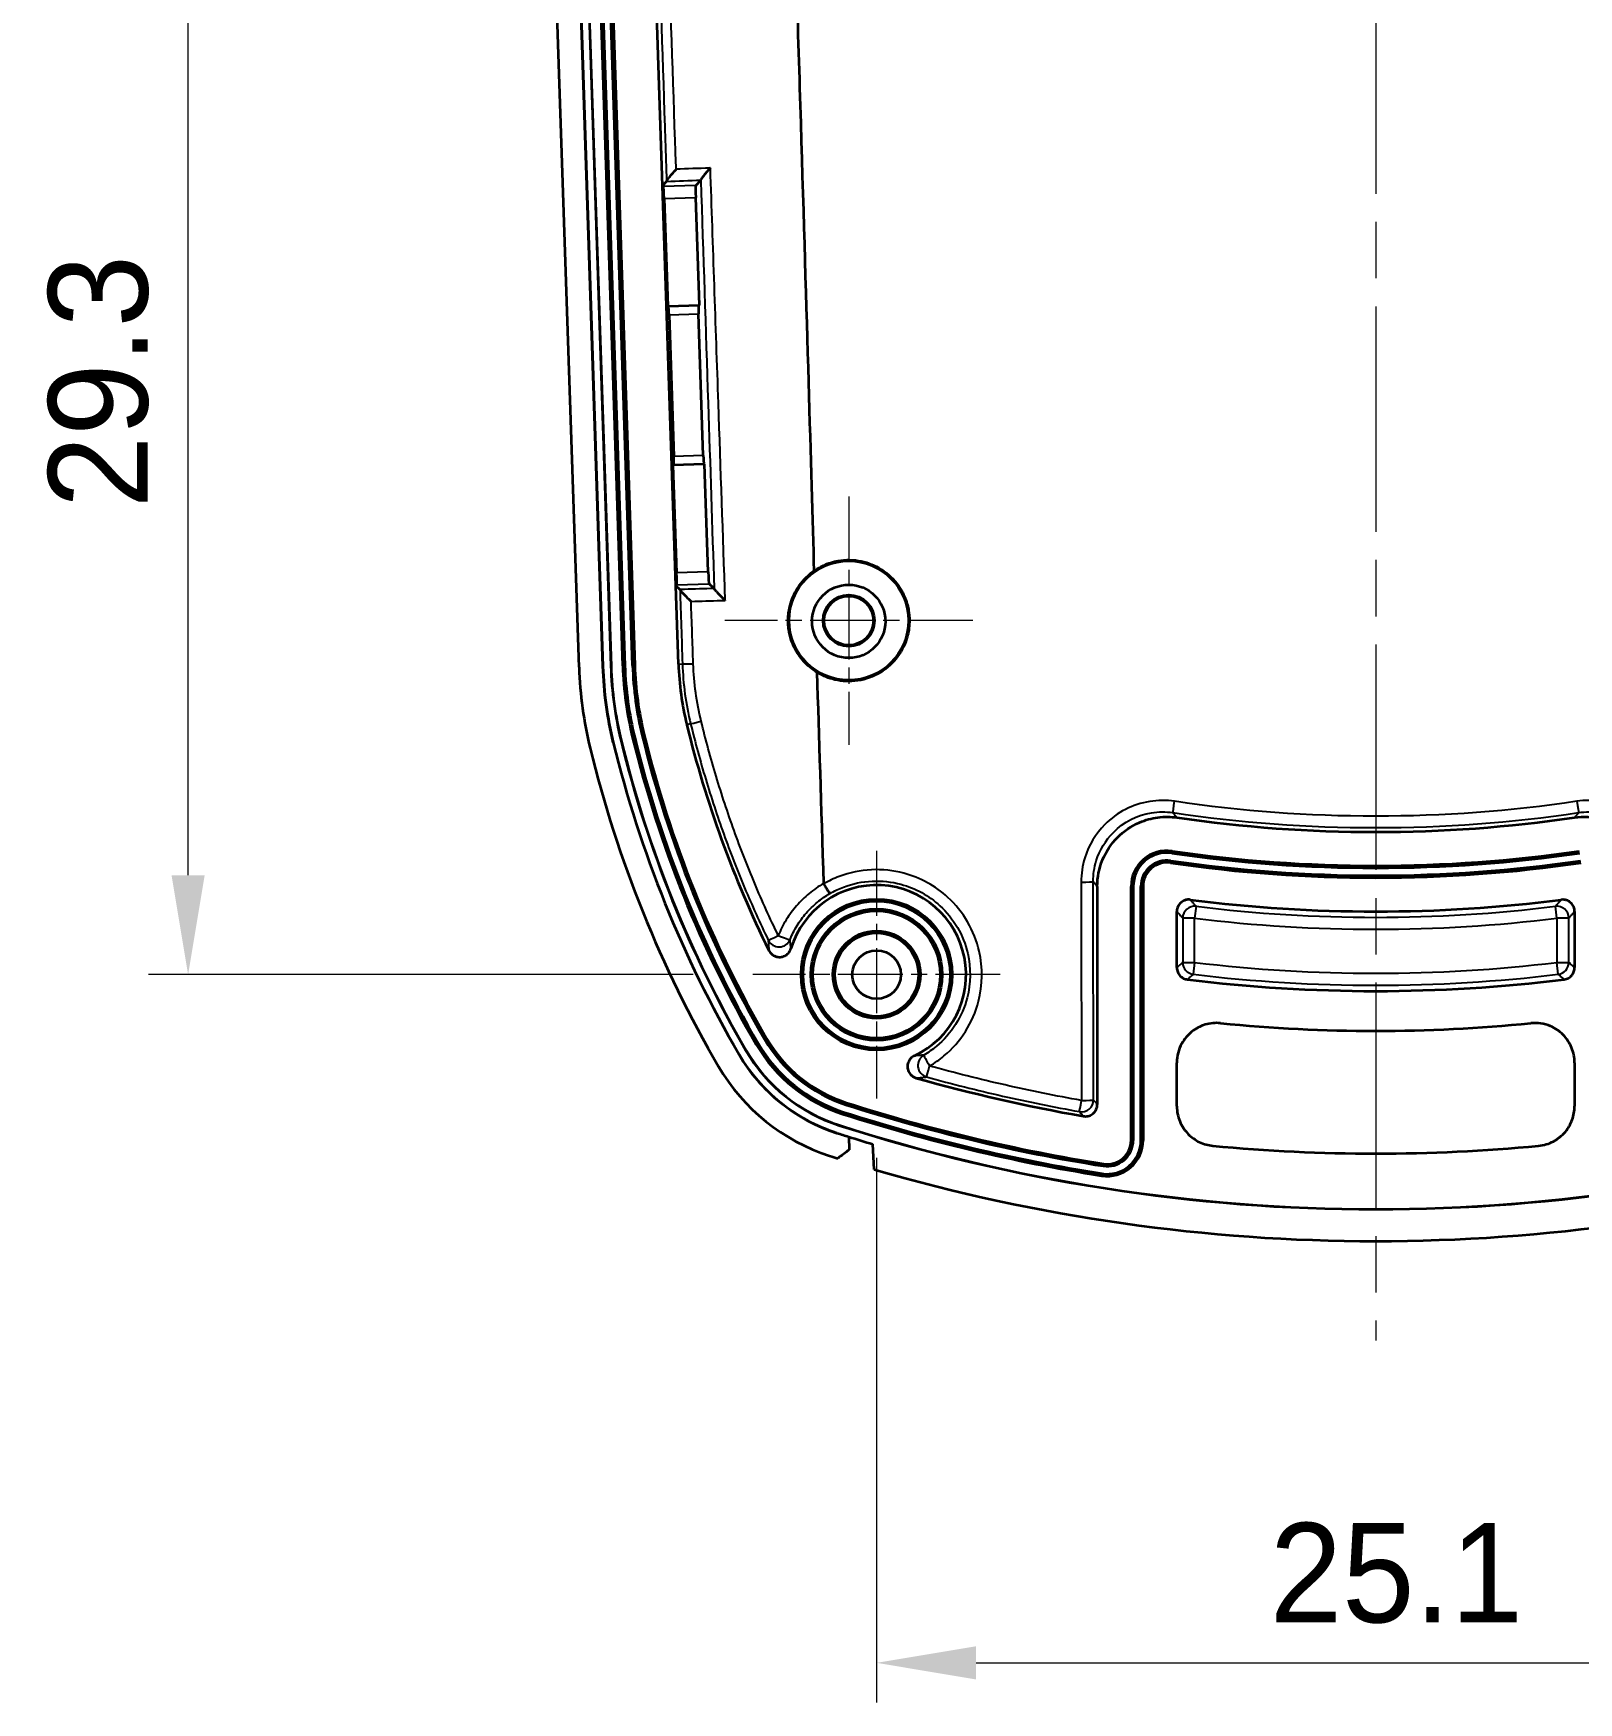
# Model space of a CAD drawing. Header units: millimetres. Extents: x 0 to 1594, y 0 to 281.
# Drawn here: x 1076.89 to 1115.75, y 151.15 to 193.12 of the extents above; entities that cross this region are included whole.
import ezdxf

# ---------------------------------------------------------------- set-up
doc = ezdxf.new("R2010")
doc.units = ezdxf.units.MM
doc.linetypes.add('CHAIN', pattern=[0.3543, 0.2362, -0.0295, 0.0591, -0.0295])
doc.layers.get('Defpoints').update_dxf_attribs({"lineweight": 25})
doc.layers.add('Center Mark (ISO)', color=7, linetype='Continuous', lineweight=18, true_color=0x80ffff)
doc.layers.add('Centerline (ISO)', color=7, linetype='Continuous', lineweight=18, true_color=0x80ffff)
for name, color, linetype, lineweight in [('Dimension (ISO)', 7, 'Continuous', 18), ('Visible (ISO)', 7, 'Continuous', 35), ('Visible Narrow (ISO)', 7, 'Continuous', 25)]:
    doc.layers.add(name, color=color, linetype=linetype, lineweight=lineweight)
doc.styles.add('Note Text (TK)', font='')
doc.styles.get('Note Text (TK)').set_extended_font_data('MS PGothic')
doc.dimstyles.new('Default - Method 1b (TK)', dxfattribs={"dimtxt": 2.5, "dimasz": 2.5, "dimexe": 1, "dimexo": 1.5, "dimgap": 1, "dimtad": 1, "dimtoh": 1, "dimrnd": 1e-08, "dimdsep": 46, "dimtxsty": 'Note Text (TK)', "dimcen": 0.09, "dimdle": 5, "dimclrd": 100, "dimclre": 100, "dimclrt": 7, "dimadec": 1, "dimazin": 1, "dimtfac": 1, "dimtmove": 0, "dimatfit": 3, "dimfxl": 0, "dimtolj": 1, "dimlwd": -1, "dimlwe": -1, "dimarcsym": 0})

# ---------------------------------------------------------------- blocks, each defined once
blk = doc.blocks.new('*D102')
at = {"layer": 'Defpoints', "color": 0, "transparency": 16777216}
for p in [(1098.094, 166.348), (1123.194, 166.348), (1123.194, 152.155)]:
    blk.add_point(p, dxfattribs=at)
at = {"layer": 'Dimension (ISO)', "color": 100, "transparency": 16777216}
for p, q in [((1098.094, 164.848), (1098.094, 151.155)), ((1123.194, 164.848), (1123.194, 151.155)), ((1100.594, 152.155), (1120.694, 152.155))]:
    blk.add_line(p, q, dxfattribs=at)
for points in [[(1100.594, 152.572), (1100.594, 151.738), (1098.094, 152.155)], [(1120.694, 152.572), (1120.694, 151.738), (1123.194, 152.155)]]:
    blk.add_solid(points, dxfattribs=at)
at = {"layer": 'Dimension (ISO)', "color": 7, "transparency": 16777216, "insert": (1107.981, 154.405), "char_height": 2.5, "attachment_point": 4, "style": 'Note Text (TK)'}
blk.add_mtext('\\A1;25.1', dxfattribs=at)
blk = doc.blocks.new('_DotSmall')
at = {"color": 0, "linetype": 'ByBlock', "const_width": 0.5}
blk.add_lwpolyline([(-0.0625, 0, 1), (0.0625, 0, 1)], format="xyb", close=True, dxfattribs=at)
blk = doc.blocks.new('*D107')
at = {"layer": 'Defpoints', "color": 0, "transparency": 16777216}
for p in [(1080.784, 198.758), (1090.334, 198.758), (1094.984, 169.458)]:
    blk.add_point(p, dxfattribs=at)
at = {"layer": 'Dimension (ISO)', "color": 100, "transparency": 16777216}
for p, q in [((1088.834, 198.758), (1079.784, 198.758)), ((1080.784, 171.958), (1080.784, 198.758)), ((1093.484, 169.458), (1079.784, 169.458))]:
    blk.add_line(p, q, dxfattribs=at)
blk.add_solid([(1080.367, 171.958), (1081.201, 171.958), (1080.784, 169.458)], dxfattribs=at)
at = {"layer": 'Dimension (ISO)', "color": 100, "transparency": 16777216, "xscale": 2.5, "yscale": 2.5, "zscale": 2.5, "rotation": 90}
blk.add_blockref('_DotSmall', (1080.784, 198.758), dxfattribs=at)
at = {"layer": 'Dimension (ISO)', "color": 7, "transparency": 16777216, "insert": (1078.534, 181.186), "char_height": 2.5, "attachment_point": 4, "rotation": 90, "style": 'Note Text (TK)'}
blk.add_mtext('\\A1;29.3', dxfattribs=at)

msp = doc.modelspace()

# ---------------------------------------------------------------- linework, layer by layer
at = {"layer": 'Center Mark (ISO)', "linetype": 'CHAIN', "ltscale": 6.930784}
for p, q in [((1097.3945, 181.477), (1097.3945, 175.2397)), ((1100.5131, 178.3584), (1094.2758, 178.3584))]:
    msp.add_line(p, q, dxfattribs=at)
at = {"layer": 'Center Mark (ISO)', "linetype": 'CHAIN', "ltscale": 6.912721}
for p, q in [((1098.0945, 172.5689), (1098.0945, 166.3479)), ((1101.205, 169.4584), (1094.984, 169.4584))]:
    msp.add_line(p, q, dxfattribs=at)
at = {"layer": 'Centerline (ISO)', "linetype": 'CHAIN', "ltscale": 23.990969}
msp.add_line((1110.6445, 237.2584), (1110.6445, 160.2584), dxfattribs=at)
at = {"layer": 'Visible (ISO)'}
for p, q in [((1090.6136, 177.1847), (1089.172, 220.4334)), ((1089.7716, 220.4534), (1091.2133, 177.2046)), ((1091.2133, 177.2046), (1089.7716, 220.4534)), ((1089.9715, 220.46), (1091.4131, 177.2113)), ((1089.9759, 220.4602), (1091.4175, 177.2115)), ((1091.713, 177.2213), (1090.2714, 220.47)), ((1090.3242, 220.4718), (1091.7659, 177.2231)), ((1091.9599, 177.2295), (1090.5183, 220.4783)), ((1090.5712, 220.48), (1092.0128, 177.2313)), ((1092.7114, 189.291), (1092.4782, 196.2872)), ((1092.7114, 189.291), (1092.8132, 189.3997)), ((1093.0466, 179.2372), (1092.7114, 189.291)), ((1092.7114, 189.291), (1092.7317, 189.272)), ((1093.6736, 189.4336), (1093.5479, 189.2993)), ((1092.7517, 188.9727), (1092.842, 186.2639)), ((1093.6381, 186.2905), (1093.5478, 188.9993)), ((1092.842, 186.2639), (1093.6381, 186.2905)), ((1092.842, 186.2639), (1092.8621, 186.2451)), ((1092.8755, 186.0456), (1092.9942, 182.4862)), ((1093.7379, 182.511), (1093.6192, 186.0704)), ((1093.6381, 186.2905), (1093.6193, 186.2704)), ((1093.7714, 182.2927), (1092.9753, 182.2662)), ((1092.9753, 182.2662), (1092.9941, 182.2862)), ((1092.9753, 182.2662), (1093.0656, 179.5574)), ((1093.7714, 182.2927), (1093.7513, 182.3115)), ((1093.8617, 179.5839), (1093.7714, 182.2927)), ((1093.0466, 179.2372), (1093.0655, 179.2574)), ((1093.1505, 179.14), (1093.0466, 179.2372)), ((1093.1122, 177.2679), (1093.0466, 179.2372)), ((1094.0092, 179.1654), (1093.8817, 179.2846)), ((1103.6445, 171.6764), (1103.6445, 166.1943)), ((1104.4945, 165.2915), (1104.4945, 171.6752)), ((1104.5474, 171.6752), (1104.5474, 165.2915)), ((1104.7416, 165.2915), (1104.7416, 171.6752)), ((1104.7945, 171.6752), (1104.7945, 165.2915)), ((1105.6445, 169.6337), (1105.6445, 171.0451)), ((1115.6445, 171.0451), (1115.6445, 169.6337)), ((1105.6445, 166.1496), (1105.6445, 167.2429)), ((1115.6445, 167.2429), (1115.6445, 166.1496)), ((1097.396, 165.381), (1097.4018, 165.0503)), ((1098.0356, 164.5609), (1098.0032, 165.1959))]:
    msp.add_line(p, q, dxfattribs=at)
for centre, radius in [((1097.3945, 178.3586), 1.5003), ((1097.3945, 178.3584), 0.6474), ((1097.3945, 178.3584), 0.6186), ((1098.0945, 169.4584), 1.9), ((1098.0945, 169.4584), 1.8471), ((1098.0945, 169.4584), 1.6529), ((1098.0945, 169.4584), 1.6), ((1098.0945, 169.4584), 1.1), ((1098.0945, 169.4584), 1.0768), ((1098.0945, 169.4584), 1.05), ((1098.0945, 169.4584), 0.6105)]:
    msp.add_circle(centre, radius, dxfattribs=at)
for centre, radius, start, end in [((1100.608, 177.5178), 10, 181.90915, 193.69299), ((1100.608, 177.5178), 9.4, 181.90915, 193.69299), ((1100.608, 177.5178), 9.2, 181.90915, 193.69299), ((1100.608, 177.5178), 9.1956, 181.90915, 193.69299), ((1100.608, 177.5178), 8.9, 181.90915, 193.69299), ((1100.608, 177.5178), 8.8471, 181.90915, 193.69299), ((1100.608, 177.5178), 8.6529, 181.90915, 193.69299), ((1100.608, 177.5178), 8.6, 181.90915, 193.69299), ((1100.608, 177.5178), 7.5, 181.90915, 193.69299), ((1120.0396, 182.2522), 28.6529, 193.69299, 210.22828), ((1120.0396, 182.2522), 28.6, 193.69299, 210.22828), ((1120.0396, 182.2522), 27.5, 193.69299, 206.30018), ((1120.0396, 182.2522), 30, 193.69299, 210.22828), ((1120.0396, 182.2522), 29.4, 193.69297, 210.22866), ((1120.0396, 182.2522), 29.4, 193.69299, 210.22828), ((1120.0396, 182.2522), 29.2, 193.69299, 210.22828), ((1120.0396, 182.2522), 29.1956, 193.69299, 210.22828), ((1120.0396, 182.2522), 28.9, 193.69299, 210.22828), ((1120.0396, 182.2522), 28.8471, 193.69299, 210.22828), ((1110.6445, 207.7584), 34.7131, 261.71978, 278.28022), ((1105.3945, 171.6752), 0.9, 81.72172, 180), ((1105.3945, 171.6752), 0.8471, 81.72172, 180), ((1110.6445, 207.7584), 35.616, 261.72172, 278.27828), ((1110.6445, 207.7584), 35.5631, 261.72172, 278.27828), ((1105.3945, 171.6752), 0.6529, 81.72172, 180), ((1105.3945, 171.6752), 0.6, 81.72172, 180), ((1110.6445, 207.7584), 35.8631, 261.72172, 278.27828), ((1110.6445, 207.7584), 35.8102, 261.72172, 278.27828), ((1098.0945, 169.4584), 2.25, 295.00298, 163.07866), ((1110.6445, 207.7584), 36.7131, 262.70445, 277.29555), ((1110.6445, 207.7584), 38.7131, 262.97178, 277.02822), ((1110.6445, 207.7584), 39.7131, 264.36074, 275.63926), ((1098.4389, 169.666), 4.2, 210.22828, 252.23352), ((1098.4389, 169.666), 4.1956, 210.22828, 252.23352), ((1098.4389, 169.666), 3.9, 210.22828, 252.23352), ((1098.4389, 169.666), 3.8471, 210.22828, 252.23352), ((1098.4389, 169.666), 3.6529, 210.22828, 252.23352), ((1098.4389, 169.666), 3.6, 210.22828, 252.23352), ((1098.4389, 169.666), 5, 210.22828, 252.23352), ((1098.4389, 169.666), 4.4, 210.22828, 252.23352), ((1110.6445, 207.7584), 42.5, 254.22539, 260.03883), ((1110.6445, 207.7584), 43.6, 252.23352, 260.96854), ((1110.6445, 207.7584), 43.9, 252.23352, 260.96854), ((1110.6445, 207.7584), 43.8471, 252.23352, 260.96854), ((1110.6445, 207.7584), 43.6529, 252.23352, 260.96854), ((1110.6445, 207.7584), 44.4, 252.23329, 252.63909), ((1110.6445, 207.7584), 44.4, 252.23352, 252.63909), ((1110.6445, 207.7584), 44.2, 252.23352, 287.76648), ((1110.6445, 207.7584), 44.1956, 252.23352, 287.76648), ((1103.8945, 165.2915), 0.9, 260.96854, 0), ((1103.8945, 165.2915), 0.8471, 260.96854, 0), ((1103.8945, 165.2915), 0.6529, 260.96854, 0), ((1103.8945, 165.2915), 0.6, 260.96854, 0), ((1110.6445, 207.7584), 42.8, 264.50799, 275.49201), ((1110.6445, 207.7584), 45, 252.23352, 252.51061), ((1110.6445, 207.7584), 45, 253.72803, 286.27197)]:
    msp.add_arc(centre, radius, start, end, dxfattribs=at)
for centre, major_axis, start_param, end_param in [((1093.5583, 188.9996), (-0.01, 0.2998), 0.0349066, 1.5707963), ((1092.7413, 188.9724), (0.01, -0.2998), 1.5707963, 3.1066861), ((1092.8685, 186.0454), (0.0067, -0.1999), 1.5707963, 3.1066861), ((1093.6262, 186.0706), (-0.0067, 0.1999), 0.0349066, 1.5707963), ((1092.9872, 182.486), (0.0067, -0.1999), 0.0349066, 1.5707963), ((1093.7449, 182.5113), (-0.0067, 0.1999), 1.5707963, 3.1066861), ((1093.0551, 179.557), (0.01, -0.2998), 0.0349066, 1.5707963), ((1093.8721, 179.5843), (-0.01, 0.2998), 1.5707963, 3.1066861)]:
    msp.add_ellipse(centre, major_axis=major_axis, ratio=0.0349208, start_param=start_param, end_param=end_param, dxfattribs=at)
msp.add_ellipse((1097.3945, 178.3405), major_axis=(0, 0.9213), ratio=0.9998124, dxfattribs=at)
for points, knots in [([(1095.9646, 197.9522), (1096.0401, 195.5901), (1096.114, 193.2283), (1096.3343, 186.0256), (1096.4468, 182.1205), (1096.5181, 179.6072)], [2.9594697, 2.9594697, 2.9594697, 2.9594697, 3.8086122, 3.8086122, 5.5495084, 5.5495084, 5.5495084, 5.5495084]), ([(1092.8147, 189.4052), (1092.8156, 189.411), (1092.8206, 189.421), (1092.8395, 189.4508), (1092.8553, 189.4724), (1092.8966, 189.5254), (1092.9239, 189.5583), (1092.984, 189.6283), (1093.0178, 189.6663), (1093.053, 189.7047), (1093.0536, 189.7054), (1093.0542, 189.706)], [-0.051170695, -0.051170695, -0.051170695, -0.051170695, -0.041971856, -0.041971856, -0.030062001, -0.030062001, -0.015509092, -0.015509092, 0, 0, 0.000269804, 0.000269804, 0.000269804, 0.000269804]), ([(1093.9149, 189.7385), (1093.9143, 189.7379), (1093.9137, 189.7372), (1093.8784, 189.6987), (1093.8445, 189.6607), (1093.7842, 189.5907), (1093.757, 189.5579), (1093.7156, 189.5051), (1093.6998, 189.4837), (1093.681, 189.4542), (1093.6759, 189.4443), (1093.675, 189.4387)], [-0.000270089, -0.000270089, -0.000270089, -0.000270089, 0, 0, 0.01554214, 0.01554214, 0.03012233, 0.03012233, 0.04202102, 0.04202102, 0.051212412, 0.051212412, 0.051212412, 0.051212412]), ([(1096.5181, 179.6072), (1096.593, 179.6598), (1096.6725, 179.7056), (1096.875, 179.799), (1097.001, 179.8384), (1097.3202, 179.8945), (1097.5147, 179.8916), (1097.8833, 179.8154), (1098.0549, 179.7461), (1098.3812, 179.5397), (1098.529, 179.3984), (1098.7247, 179.1184), (1098.7883, 178.994), (1098.8684, 178.7652), (1098.8926, 178.6644), (1098.9196, 178.4635), (1098.9231, 178.3641), (1098.9094, 178.1419), (1098.8869, 178.0201), (1098.7925, 177.719), (1098.7009, 177.5482), (1098.4538, 177.2431), (1098.2982, 177.1138), (1097.9436, 176.9214), (1097.7476, 176.8612), (1097.3553, 176.8221), (1097.163, 176.8392), (1096.8426, 176.9299), (1096.7125, 176.9873), (1096.5924, 177.0616)], [-0.67080481, -0.67080481, -0.67080481, -0.67080481, -0.64329402, -0.64329402, -0.60386894, -0.60386894, -0.54603427, -0.54603427, -0.49096107, -0.49096107, -0.43019686, -0.43019686, -0.38845577, -0.38845577, -0.35742302, -0.35742302, -0.32761952, -0.32761952, -0.29058307, -0.29058307, -0.23289141, -0.23289141, -0.17274014, -0.17274014, -0.11182435, -0.11182435, -0.0544326, -0.0544326, -0.01192427, -0.01192427, -0.01192427, -0.01192427]), ([(1096.5924, 177.0616), (1096.5306, 177.0998), (1096.4716, 177.1425), (1096.3092, 177.2785), (1096.2152, 177.382), (1096.0574, 177.6125), (1095.9946, 177.7384), (1095.9208, 177.9571), (1095.8996, 178.0454), (1095.8808, 178.1719), (1095.8767, 178.209), (1095.8722, 178.2695), (1095.871, 178.2929), (1095.8698, 178.3377), (1095.8696, 178.3591), (1095.8703, 178.4074), (1095.8714, 178.4342), (1095.8769, 178.5161), (1095.8836, 178.5708), (1095.9208, 178.781), (1095.9725, 178.9314), (1096.1292, 179.2283), (1096.2388, 179.3695), (1096.417, 179.5313), (1096.4664, 179.5709), (1096.5181, 179.6072)], [-0.31616136, -0.31616136, -0.31616136, -0.31616136, -0.29431049, -0.29431049, -0.2525487, -0.2525487, -0.21049832, -0.21049832, -0.18330418, -0.18330418, -0.17211016, -0.17211016, -0.16509055, -0.16509055, -0.15865883, -0.15865883, -0.15059071, -0.15059071, -0.13402943, -0.13402943, -0.08647512, -0.08647512, -0.03300396, -0.03300396, -0.01390605, -0.01390605, -0.01390605, -0.01390605]), ([(1093.1519, 179.1364), (1093.153, 179.1319), (1093.1585, 179.1235), (1093.1783, 179.098), (1093.1943, 179.0797), (1093.2393, 179.0307), (1093.2713, 178.9978), (1093.3435, 178.9256), (1093.3851, 178.8852), (1093.428, 178.8446), (1093.4288, 178.8439), (1093.4295, 178.8432)], [-0.052970137, -0.052970137, -0.052970137, -0.052970137, -0.044069405, -0.044069405, -0.032947232, -0.032947232, -0.017437839, -0.017437839, 0, 0, 0.000305259, 0.000305259, 0.000305259, 0.000305259]), ([(1094.2889, 178.867), (1094.2882, 178.8677), (1094.2874, 178.8684), (1094.2442, 178.9092), (1094.2022, 178.95), (1094.1298, 179.0226), (1094.0979, 179.0555), (1094.053, 179.1046), (1094.037, 179.1229), (1094.0172, 179.1485), (1094.0118, 179.157), (1094.0106, 179.1617)], [-0.000306261, -0.000306261, -0.000306261, -0.000306261, 0, 0, 0.017573523, 0.017573523, 0.033034784, 0.033034784, 0.044131532, 0.044131532, 0.053025349, 0.053025349, 0.053025349, 0.053025349]), ([(1091.4752, 175.2927), (1091.3989, 175.6058), (1091.3388, 175.9226), (1091.2513, 176.5612), (1091.224, 176.8825), (1091.2133, 177.2046)], [0, 0, 0, 0, 0.09668392, 0.09668392, 0.19336782, 0.19336782, 0.19336782, 0.19336782]), ([(1103.6445, 171.6764), (1103.6445, 171.9045), (1103.689, 172.1303), (1103.8621, 172.552), (1103.9889, 172.7437), (1104.3089, 173.0676), (1104.4989, 173.1967), (1104.8552, 173.3483), (1105.01, 173.3904), (1105.3268, 173.4314), (1105.4872, 173.4301), (1105.6453, 173.4071)], [0, 0, 0, 0, 0.06841782, 0.06841782, 0.13673578, 0.13673578, 0.20500813, 0.20500813, 0.25291145, 0.25291145, 0.30082785, 0.30082785, 0.30082785, 0.30082785]), ([(1115.6437, 173.4071), (1115.8693, 173.44), (1116.0993, 173.4284), (1116.5414, 173.3178), (1116.7494, 173.2199), (1117.1161, 172.95), (1117.2712, 172.7805), (1117.4725, 172.4497), (1117.5364, 172.3026), (1117.6226, 171.9951), (1117.6445, 171.8361), (1117.6445, 171.6764)], [0, 0, 0, 0, 0.06841888, 0.06841888, 0.13673814, 0.13673814, 0.20501186, 0.20501186, 0.25291277, 0.25291277, 0.30082787, 0.30082787, 0.30082787, 0.30082787]), ([(1096.7613, 171.7479), (1096.7614, 171.746), (1096.7618, 171.744), (1096.7628, 171.7418), (1096.763, 171.7414), (1096.7632, 171.7411)], [0, 0, 0, 0, 0.00059046133, 0.00059046133, 0.00072449363, 0.00072449363, 0.00072449363, 0.00072449363]), ([(1096.7632, 171.7411), (1096.7828, 171.7073), (1096.8024, 171.6743), (1096.8396, 171.6134), (1096.8567, 171.5862), (1096.8852, 171.5429), (1096.8966, 171.5266), (1096.9138, 171.5041), (1096.9195, 171.4981), (1096.922, 171.4978), (1096.922, 171.4978), (1096.9221, 171.4978)], [0, 0, 0, 0, 0.011716872, 0.011716872, 0.023435377, 0.023435377, 0.03423094, 0.03423094, 0.045028438, 0.045028438, 0.045241081, 0.045241081, 0.045241081, 0.045241081]), ([(1105.9824, 171.3425), (1105.9436, 171.3474), (1105.9042, 171.3448), (1105.8288, 171.3245), (1105.7934, 171.3071), (1105.7313, 171.2598), (1105.7053, 171.2303), (1105.6722, 171.1737), (1105.6619, 171.1492), (1105.648, 171.098), (1105.6445, 171.0716), (1105.6445, 171.0451)], [0, 0, 0, 0, 0.011727868, 0.011727868, 0.023439255, 0.023439255, 0.035143528, 0.035143528, 0.043096786, 0.043096786, 0.051052537, 0.051052537, 0.051052537, 0.051052537]), ([(1115.6445, 171.0451), (1115.6445, 171.0842), (1115.6368, 171.1229), (1115.6072, 171.1952), (1115.5854, 171.228), (1115.5306, 171.2836), (1115.498, 171.3057), (1115.4377, 171.3313), (1115.412, 171.3384), (1115.3595, 171.3457), (1115.3329, 171.3458), (1115.3066, 171.3425)], [0, 0, 0, 0, 0.011727839, 0.011727839, 0.023439189, 0.023439189, 0.035143424, 0.035143424, 0.043096748, 0.043096748, 0.051052537, 0.051052537, 0.051052537, 0.051052537]), ([(1095.3863, 170.0677), (1095.4037, 170.0324), (1095.4278, 170.0009), (1095.4867, 169.9491), (1095.5209, 169.9292), (1095.5947, 169.9038), (1095.6336, 169.8984), (1095.7114, 169.9029), (1095.7494, 169.9127), (1095.8196, 169.9464), (1095.8511, 169.97), (1095.892, 170.0153), (1095.905, 170.0333), (1095.9267, 170.0717), (1095.9355, 170.0921), (1095.9419, 170.1132)], [0, 0, 0, 0, 0.011796194, 0.011796194, 0.023537209, 0.023537209, 0.035226446, 0.035226446, 0.046896749, 0.046896749, 0.058591299, 0.058591299, 0.065216734, 0.065216734, 0.071846224, 0.071846224, 0.071846224, 0.071846224]), ([(1105.6445, 169.6337), (1105.6445, 169.5946), (1105.6521, 169.5559), (1105.6818, 169.4837), (1105.7035, 169.4508), (1105.7545, 169.3992), (1105.7818, 169.3795), (1105.842, 169.3499), (1105.8743, 169.3402), (1105.9076, 169.3361)], [0, 0, 0, 0, 0.011721346, 0.011721346, 0.023431565, 0.023431565, 0.033484829, 0.033484829, 0.04354044, 0.04354044, 0.04354044, 0.04354044]), ([(1115.3813, 169.3361), (1115.4201, 169.3409), (1115.4576, 169.3532), (1115.5257, 169.3915), (1115.5556, 169.4171), (1115.6006, 169.474), (1115.6169, 169.5036), (1115.6389, 169.5669), (1115.6445, 169.6002), (1115.6445, 169.6337)], [0, 0, 0, 0, 0.011721324, 0.011721324, 0.023431518, 0.023431518, 0.033484823, 0.033484823, 0.04354044, 0.04354044, 0.04354044, 0.04354044]), ([(1106.7421, 168.2374), (1106.6124, 168.2502), (1106.4815, 168.2376), (1106.232, 168.1628), (1106.1159, 168.1015), (1105.9137, 167.9378), (1105.8296, 167.837), (1105.7271, 167.6496), (1105.6963, 167.5716), (1105.6549, 167.4097), (1105.6445, 167.3264), (1105.6445, 167.2429)], [0, 0, 0, 0, 0.03909035, 0.03909035, 0.07812795, 0.07812795, 0.11714382, 0.11714382, 0.14220454, 0.14220454, 0.16727226, 0.16727226, 0.16727226, 0.16727226]), ([(1115.6445, 167.2429), (1115.6445, 167.3732), (1115.619, 167.5022), (1115.5201, 167.7431), (1115.4476, 167.8527), (1115.2648, 168.0378), (1115.1563, 168.1116), (1114.9597, 168.1952), (1114.8791, 168.2181), (1114.7139, 168.2434), (1114.63, 168.2457), (1114.5469, 168.2374)], [0, 0, 0, 0, 0.03909006, 0.03909006, 0.0781273, 0.0781273, 0.1171428, 0.1171428, 0.14220416, 0.14220416, 0.16727226, 0.16727226, 0.16727226, 0.16727226]), ([(1097.0962, 165.4759), (1096.5828, 165.6404), (1096.104, 165.8979), (1095.2634, 166.573), (1094.9087, 166.9849), (1094.6373, 167.4507)], [0, 0, 0, 0, 0.16172049, 0.16172049, 0.32344114, 0.32344114, 0.32344114, 0.32344114]), ([(1099.0455, 167.4192), (1099.0098, 167.4026), (1098.9777, 167.3791), (1098.9245, 167.3214), (1098.9039, 167.2877), (1098.8768, 167.2144), (1098.8705, 167.1756), (1098.8733, 167.0978), (1098.8823, 167.0596), (1098.9144, 166.9886), (1098.9373, 166.9566), (1098.9832, 166.9133), (1099.0028, 166.8988), (1099.0449, 166.8749), (1099.0674, 166.8656), (1099.0907, 166.859)], [0, 0, 0, 0, 0.011809431, 0.011809431, 0.023558754, 0.023558754, 0.035249444, 0.035249444, 0.046916585, 0.046916585, 0.058608142, 0.058608142, 0.065873083, 0.065873083, 0.073144486, 0.073144486, 0.073144486, 0.073144486]), ([(1103.2928, 165.899), (1103.3313, 165.8923), (1103.3708, 165.8931), (1103.4471, 165.9098), (1103.4832, 165.9255), (1103.5474, 165.97), (1103.5748, 165.9982), (1103.6118, 166.0551), (1103.6239, 166.0814), (1103.6403, 166.1368), (1103.6445, 166.1655), (1103.6445, 166.1943)], [0, 0, 0, 0, 0.011729407, 0.011729407, 0.02344114, 0.02344114, 0.035144612, 0.035144612, 0.0437983, 0.0437983, 0.052455093, 0.052455093, 0.052455093, 0.052455093]), ([(1105.6445, 166.1496), (1105.6445, 166.0194), (1105.6699, 165.8904), (1105.7688, 165.6495), (1105.8412, 165.54), (1106.0143, 165.3647), (1106.1097, 165.2969), (1106.3196, 165.1972), (1106.4325, 165.166), (1106.5482, 165.1548)], [0, 0, 0, 0, 0.03907299, 0.03907299, 0.07810732, 0.07810732, 0.11296658, 0.11296658, 0.14783463, 0.14783463, 0.14783463, 0.14783463]), ([(1114.7407, 165.1548), (1114.8704, 165.1673), (1114.9963, 165.205), (1115.2266, 165.3264), (1115.3287, 165.409), (1115.4866, 165.5981), (1115.545, 165.6996), (1115.6242, 165.9181), (1115.6445, 166.0334), (1115.6445, 166.1496)], [0, 0, 0, 0, 0.03907277, 0.03907277, 0.07810683, 0.07810683, 0.11296653, 0.11296653, 0.14783463, 0.14783463, 0.14783463, 0.14783463]), ([(1097.4018, 165.0503), (1097.355, 165.015), (1097.3081, 164.9798), (1097.2144, 164.9092), (1097.1675, 164.8739), (1097.1207, 164.8386)], [0, 0, 0, 0, 0.017600569, 0.017600569, 0.035202217, 0.035202217, 0.035202217, 0.035202217])]:
    msp.add_open_spline(points, degree=3, knots=knots, dxfattribs=at)
for points in [[(1092.8132, 189.3997), (1092.8138, 189.4003), (1092.8143, 189.4022), (1092.8147, 189.4052)], [(1093.6736, 189.4336), (1093.6741, 189.4341), (1093.6746, 189.4359), (1093.675, 189.4387)], [(1093.1519, 179.1364), (1093.1514, 179.1384), (1093.1509, 179.1396), (1093.1505, 179.14)], [(1094.0106, 179.1617), (1094.0101, 179.1637), (1094.0096, 179.165), (1094.0092, 179.1654)], [(1096.5924, 177.0616), (1096.643, 175.4371), (1096.6999, 173.7137), (1096.7613, 171.7479)], [(1097.396, 165.381), (1097.5979, 165.3179), (1097.8004, 165.2562), (1098.0032, 165.1959)]]:
    msp.add_open_spline(points, degree=3, dxfattribs=at)
at = {"layer": 'Visible Narrow (ISO)'}
for p, q in [((1093.5479, 189.2993), (1092.7317, 189.272)), ((1093.675, 189.4387), (1093.6751, 189.4352)), ((1092.7517, 188.9727), (1093.5478, 188.9993)), ((1093.6193, 186.2704), (1092.8621, 186.2451)), ((1092.8755, 186.0456), (1093.6192, 186.0704)), ((1092.9941, 182.2862), (1093.7513, 182.3115)), ((1093.7379, 182.511), (1092.9942, 182.4862)), ((1093.0655, 179.2574), (1093.8817, 179.2846)), ((1093.8617, 179.5839), (1093.0656, 179.5574)), ((1094.0106, 179.1617), (1094.0105, 179.1641)), ((1091.4175, 177.2115), (1091.4131, 177.2113)), ((1091.713, 177.2213), (1091.7659, 177.2231)), ((1092.0128, 177.2313), (1091.9599, 177.2295)), ((1093.1122, 177.2679), (1093.2129, 177.2713)), ((1092.2525, 175.482), (1092.2011, 175.4695)), ((1093.4184, 175.7661), (1093.3212, 175.7424)), ((1091.6738, 175.341), (1091.6695, 175.34)), ((1091.961, 175.411), (1092.0124, 175.4235)), ((1105.5164, 172.5135), (1105.5241, 172.5658)), ((1105.4809, 172.2689), (1105.4885, 172.3213)), ((1104.4945, 171.6752), (1104.5474, 171.6752)), ((1104.7416, 171.6752), (1104.7945, 171.6752)), ((1106.0913, 170.8784), (1105.7915, 170.8784)), ((1105.7915, 170.8784), (1105.7915, 169.7639)), ((1106.1281, 171.176), (1106.0913, 170.8784)), ((1106.0913, 169.7639), (1106.0913, 170.8784)), ((1115.1976, 170.8784), (1115.1609, 171.176)), ((1115.4974, 170.8784), (1115.1976, 170.8784)), ((1115.1976, 170.8784), (1115.1976, 169.7639)), ((1115.4974, 169.7639), (1115.4974, 170.8784)), ((1105.7915, 169.7639), (1106.0913, 169.7639)), ((1106.0913, 169.7639), (1106.0556, 169.4663)), ((1115.1976, 169.7639), (1115.4974, 169.7639)), ((1115.2333, 169.4663), (1115.1976, 169.7639)), ((1094.8138, 167.5538), (1094.81, 167.5516)), ((1095.0692, 167.7026), (1095.1149, 167.7292)), ((1095.3284, 167.8536), (1095.2827, 167.827)), ((1097.3404, 166.2377), (1097.3243, 166.1873)), ((1097.2489, 165.952), (1097.265, 166.0024)), ((1097.1587, 165.6705), (1097.1574, 165.6663)), ((1104.5474, 165.2915), (1104.4945, 165.2915)), ((1104.7945, 165.2915), (1104.7416, 165.2915)), ((1103.8003, 164.6989), (1103.792, 164.6467)), ((1103.7615, 164.4549), (1103.7532, 164.4026))]:
    msp.add_line(p, q, dxfattribs=at)
for radius, start, end in [(37.16, 262.96195, 277.03805), (36.8601, 262.96195, 277.03805), (38.2663, 263.16641, 276.83359), (38.5661, 263.16641, 276.83359)]:
    msp.add_arc((1110.6445, 207.7584), radius, start, end, dxfattribs=at)
for centre, major_axis, ratio, start_param, end_param in [((1093.5126, 177.2813), (-0.2998, -0.0098), 0.0204418, 0.0349139, 1.4750134), ((1093.7097, 175.8371), (-0.2915, -0.0709), 0.010042, 0.0349083, 1.4798251), ((1105.5874, 173.8279), (-0.0442, -0.2967), 0.002096, 0.0349067, 1.5300073), ((1115.7015, 173.8279), (0.0442, -0.2967), 0.002096, 4.753178, 6.2482786), ((1103.24, 171.7976), (0.3, 0.0004), 0.0427056, 4.7060023, 6.2482468), ((1106.0913, 170.8784), (-0.2248, -0.1987), 0.9986131, 3.866261, 5.5585169), ((1115.1976, 170.8784), (-0.2248, 0.1987), 0.9986131, 3.866261, 5.5585169), ((1095.6406, 170.4532), (-0.2701, -0.1305), 0.0114122, 0.0349089, 1.4995791), ((1095.6406, 170.4532), (0.2783, -0.1121), 0.0603602, 4.6729426, 6.2482149), ((1095.6406, 170.4532), (0.2998, 0.0098), 0.9963169, 3.5607606, 5.8640174), ((1106.0913, 169.7639), (0.1991, -0.2244), 0.998912, 3.9871655, 5.4376125), ((1115.1976, 169.7639), (0.1991, 0.2244), 0.998912, 3.9871655, 5.4376125), ((1099.4313, 167.1749), (0.0389, -0.2975), 0.9959961, 3.5426475, 5.8821304), ((1099.4313, 167.1749), (-0.1513, 0.2591), 0.0342568, 0.0349271, 1.6060504), ((1099.4313, 167.1749), (-0.0799, -0.2892), 0.0013397, 0.0349066, 1.5216581), ((1103.2486, 166.3088), (0.23, 0.1926), 0.998524, 3.8394323, 5.5853457), ((1103.2486, 166.3088), (-0.0527, -0.2953), 0.0008349, 0.0349066, 1.5229573), ((1103.2486, 166.3088), (0.3, 0.0005), 0.0472123, 4.7047306, 6.2482397)]:
    msp.add_ellipse(centre, major_axis=major_axis, ratio=ratio, start_param=start_param, end_param=end_param, dxfattribs=at)
for points, knots in [([(1092.5926, 196.1469), (1092.6555, 194.2402), (1092.7183, 192.3335), (1092.7923, 190.0862), (1092.8035, 189.7457), (1092.8147, 189.4052)], [-2.28944791, -2.28944791, -2.28944791, -2.28944791, -1.71708593, -1.71708593, -1.61487012, -1.61487012, -1.61487012, -1.61487012]), ([(1093.0542, 189.706), (1093.0459, 189.9479), (1093.0376, 190.1897), (1092.9638, 192.3384), (1092.8984, 194.2452), (1092.8332, 196.1521)], [1.64449252, 1.64449252, 1.64449252, 1.64449252, 1.71708593, 1.71708593, 2.28944791, 2.28944791, 2.28944791, 2.28944791]), ([(1093.9149, 189.7385), (1093.9078, 189.7382), (1093.9008, 189.738), (1093.6139, 189.7272), (1093.3341, 189.7166), (1093.0542, 189.706)], [-0.118555544, -0.118555544, -0.118555544, -0.118555544, -0.116420358, -0.116420358, -0.031209843, -0.031209843, -0.031209843, -0.031209843]), ([(1094.2889, 178.867), (1094.2318, 180.5207), (1094.1747, 182.1744), (1094.1178, 183.8282), (1094.05, 185.7983), (1093.9824, 187.7684), (1093.9149, 189.7385)], [0.9343697, 0.9343697, 0.9343697, 0.9343697, 1.430804, 1.430804, 1.430804, 2.022184, 2.022184, 2.022184, 2.022184]), ([(1093.6751, 189.4352), (1093.7364, 187.5652), (1093.7975, 185.6953), (1093.8586, 183.8254), (1093.9093, 182.2716), (1093.96, 180.7178), (1094.0105, 179.1641)], [-1.9921808, -1.9921808, -1.9921808, -1.9921808, -1.430804, -1.430804, -1.430804, -0.9643351, -0.9643351, -0.9643351, -0.9643351]), ([(1094.0092, 179.1654), (1093.7616, 179.1581), (1093.5141, 179.1507), (1093.2279, 179.1423), (1093.1892, 179.1411), (1093.1505, 179.14)], [0.258625664, 0.258625664, 0.258625664, 0.258625664, 0.333330906, 0.333330906, 0.345021148, 0.345021148, 0.345021148, 0.345021148]), ([(1093.4295, 178.8432), (1093.6792, 178.8501), (1093.9289, 178.857), (1094.2154, 178.865), (1094.2521, 178.866), (1094.2889, 178.867)], [-0.31475316, -0.31475316, -0.31475316, -0.31475316, -0.239453789, -0.239453789, -0.228367433, -0.228367433, -0.228367433, -0.228367433]), ([(1093.2129, 177.2713), (1093.2212, 177.0179), (1093.2425, 176.7648), (1093.3111, 176.2623), (1093.3584, 176.0124), (1093.4184, 175.7661)], [-0.14597101, -0.14597101, -0.14597101, -0.14597101, -0.07298551, -0.07298551, 0, 0, 0, 0]), ([(1093.6839, 175.8277), (1093.6261, 176.0642), (1093.5802, 176.3045), (1093.5135, 176.7875), (1093.4925, 177.0308), (1093.4841, 177.2743)], [0, 0, 0, 0, 0.07298551, 0.07298551, 0.14597101, 0.14597101, 0.14597101, 0.14597101]), ([(1093.4184, 175.7661), (1093.5325, 175.297), (1093.659, 174.8308), (1093.9366, 173.906), (1094.0875, 173.4472), (1094.2506, 172.9927), (1094.4136, 172.5383), (1094.5886, 172.0881), (1094.9621, 171.1977), (1095.1607, 170.7574), (1095.3707, 170.3227)], [-0.57306217, -0.57306217, -0.57306217, -0.57306217, -0.42979663, -0.42979663, -0.28653108, -0.28653108, -0.28653108, -0.14326554, -0.14326554, 0, 0, 0, 0]), ([(1095.6229, 170.4408), (1095.4143, 170.8711), (1095.2172, 171.3068), (1094.8464, 172.188), (1094.6726, 172.6334), (1094.5108, 173.0832), (1094.3489, 173.5329), (1094.1989, 173.9869), (1093.9232, 174.9022), (1093.7974, 175.3634), (1093.6839, 175.8277)], [0, 0, 0, 0, 0.14326554, 0.14326554, 0.28653108, 0.28653108, 0.28653108, 0.42979663, 0.42979663, 0.57306217, 0.57306217, 0.57306217, 0.57306217]), ([(1105.5862, 173.8157), (1105.3793, 173.8465), (1105.1676, 173.8454), (1104.5371, 173.7446), (1104.1365, 173.5391), (1103.6014, 173.0007), (1103.4268, 172.7095), (1103.2687, 172.1972), (1103.2378, 171.9909), (1103.2381, 171.7848)], [0, 0, 0, 0, 0.06275622, 0.06275622, 0.19150351, 0.19150351, 0.29053989, 0.29053989, 0.35243762, 0.35243762, 0.35243762, 0.35243762]), ([(1115.7027, 173.8157), (1114.029, 173.5662), (1112.3367, 173.4407), (1108.9522, 173.4407), (1107.26, 173.5662), (1105.5862, 173.8157)], [-1.0151149, -1.0151149, -1.0151149, -1.0151149, -0.5075574, -0.5075574, 0, 0, 0, 0]), ([(1118.0508, 171.7848), (1118.0511, 172.0019), (1118.0168, 172.219), (1117.8177, 172.8298), (1117.5565, 173.1911), (1116.9493, 173.6362), (1116.6381, 173.7649), (1116.1121, 173.8455), (1115.9051, 173.8458), (1115.7027, 173.8157)], [0, 0, 0, 0, 0.06517389, 0.06517389, 0.19284548, 0.19284548, 0.2910544, 0.2910544, 0.35243497, 0.35243497, 0.35243497, 0.35243497]), ([(1103.5398, 171.7976), (1103.5395, 171.9736), (1103.5658, 172.1498), (1103.7004, 172.5872), (1103.8493, 172.8358), (1104.3058, 173.2955), (1104.6477, 173.4708), (1105.1858, 173.5568), (1105.3665, 173.5577), (1105.5432, 173.5313)], [-0.35243762, -0.35243762, -0.35243762, -0.35243762, -0.29053989, -0.29053989, -0.19150351, -0.19150351, -0.06275622, -0.06275622, 0, 0, 0, 0]), ([(1105.5432, 173.5313), (1107.2312, 173.2796), (1108.9378, 173.1531), (1112.3511, 173.1531), (1114.0577, 173.2796), (1115.7457, 173.5313)], [0, 0, 0, 0, 0.5075574, 0.5075574, 1.0151149, 1.0151149, 1.0151149, 1.0151149]), ([(1105.6453, 173.4071), (1105.6267, 173.4297), (1105.6082, 173.4522), (1105.5896, 173.4748), (1105.5741, 173.4936), (1105.5587, 173.5125), (1105.5432, 173.5313)], [0.1754622, 0.1754622, 0.1754622, 0.1754622, 0.3444013, 0.3444013, 0.3444013, 0.4851976, 0.4851976, 0.4851976, 0.4851976]), ([(1115.7457, 173.5313), (1115.7303, 173.5125), (1115.7148, 173.4936), (1115.6993, 173.4748), (1115.6808, 173.4522), (1115.6622, 173.4297), (1115.6437, 173.4071)], [-0.4851976, -0.4851976, -0.4851976, -0.4851976, -0.3444013, -0.3444013, -0.3444013, -0.1754622, -0.1754622, -0.1754622, -0.1754622]), ([(1115.7457, 173.5313), (1115.9185, 173.5571), (1116.0952, 173.5569), (1116.5441, 173.4882), (1116.8097, 173.3783), (1117.3278, 172.9984), (1117.5506, 172.6899), (1117.7203, 172.1684), (1117.7495, 171.983), (1117.7491, 171.7976)], [-0.35243497, -0.35243497, -0.35243497, -0.35243497, -0.2910544, -0.2910544, -0.19284548, -0.19284548, -0.06517389, -0.06517389, 0, 0, 0, 0]), ([(1099.4278, 167.1606), (1099.5545, 167.2346), (1099.6751, 167.3192), (1100.2113, 167.7659), (1100.5201, 168.2537), (1100.7636, 169.1973), (1100.7692, 169.6331), (1100.6141, 170.304), (1100.5155, 170.553), (1100.3822, 170.782), (1100.2489, 171.0109), (1100.081, 171.2198), (1099.5738, 171.6862), (1099.1917, 171.8967), (1098.2498, 172.1507), (1097.6725, 172.1224), (1097.0207, 171.8765), (1096.8889, 171.8139), (1096.7632, 171.7411)], [-0.83226288, -0.83226288, -0.83226288, -0.83226288, -0.78822428, -0.78822428, -0.62284969, -0.62284969, -0.49563846, -0.49563846, -0.41613144, -0.41613144, -0.41613144, -0.33662442, -0.33662442, -0.20941319, -0.20941319, -0.04403859, -0.04403859, -0.00043579, -0.00043579, -0.00043579, -0.00043579]), ([(1096.7613, 171.7479), (1096.6338, 171.6749), (1096.5124, 171.5911), (1096.2849, 171.4046), (1096.1789, 171.3017), (1096.0822, 171.1907), (1095.9855, 171.0798), (1095.8981, 170.9607), (1095.7443, 170.7095), (1095.6779, 170.5775), (1095.6229, 170.4408)], [-0.17720087, -0.17720087, -0.17720087, -0.17720087, -0.13295178, -0.13295178, -0.08863452, -0.08863452, -0.08863452, -0.04431726, -0.04431726, 0, 0, 0, 0]), ([(1096.9221, 171.4978), (1097.0321, 171.5612), (1097.1472, 171.6157), (1097.7233, 171.8331), (1098.2352, 171.8582), (1099.0705, 171.6329), (1099.4093, 171.4461), (1099.8591, 171.0324), (1100.0079, 170.8472), (1100.1261, 170.6441), (1100.2442, 170.4411), (1100.3317, 170.2202), (1100.4691, 169.6253), (1100.4641, 169.2389), (1100.2481, 168.4024), (1099.9744, 167.97), (1099.4991, 167.5742), (1099.3922, 167.4992), (1099.2798, 167.4337)], [0.00107374, 0.00107374, 0.00107374, 0.00107374, 0.04403859, 0.04403859, 0.20941319, 0.20941319, 0.33662442, 0.33662442, 0.41613144, 0.41613144, 0.41613144, 0.49563846, 0.49563846, 0.62284969, 0.62284969, 0.78822428, 0.78822428, 0.83226288, 0.83226288, 0.83226288, 0.83226288]), ([(1103.2381, 171.7848), (1103.2388, 171.3272), (1103.2394, 170.8697), (1103.2408, 169.9546), (1103.2415, 169.4971), (1103.2421, 169.0396), (1103.2428, 168.5821), (1103.2435, 168.1246), (1103.2449, 167.2096), (1103.2456, 166.7521), (1103.2464, 166.2947)], [-0.54943136, -0.54943136, -0.54943136, -0.54943136, -0.41207352, -0.41207352, -0.27471568, -0.27471568, -0.27471568, -0.13735784, -0.13735784, 0, 0, 0, 0]), ([(1103.5485, 166.3088), (1103.5477, 166.7662), (1103.547, 167.2235), (1103.5455, 168.1383), (1103.5448, 168.5957), (1103.544, 169.0531), (1103.5433, 169.5105), (1103.5426, 169.9679), (1103.5412, 170.8827), (1103.5405, 171.3401), (1103.5398, 171.7976)], [0, 0, 0, 0, 0.13735784, 0.13735784, 0.27471568, 0.27471568, 0.27471568, 0.41207352, 0.41207352, 0.54943136, 0.54943136, 0.54943136, 0.54943136]), ([(1103.5398, 171.7976), (1103.5551, 171.7799), (1103.5703, 171.7622), (1103.5856, 171.7446), (1103.6052, 171.7218), (1103.6248, 171.6991), (1103.6445, 171.6764)], [-0.47552042, -0.47552042, -0.47552042, -0.47552042, -0.3444013, -0.3444013, -0.3444013, -0.1754622, -0.1754622, -0.1754622, -0.1754622]), ([(1095.9185, 170.3405), (1095.9673, 170.4618), (1096.0263, 170.579), (1096.1628, 170.802), (1096.2404, 170.9077), (1096.3261, 171.0063), (1096.4119, 171.1048), (1096.5059, 171.1962), (1096.7057, 171.3605), (1096.8113, 171.4337), (1096.9221, 171.4978)], [0, 0, 0, 0, 0.04431726, 0.04431726, 0.08863452, 0.08863452, 0.08863452, 0.13295178, 0.13295178, 0.17637741, 0.17637741, 0.17637741, 0.17637741]), ([(1106.1281, 171.176), (1106.1201, 171.185), (1106.1122, 171.194), (1106.0896, 171.2198), (1106.0749, 171.2366), (1106.0602, 171.2534), (1106.0455, 171.2702), (1106.0308, 171.287), (1106.0049, 171.3167), (1105.9936, 171.3296), (1105.9824, 171.3425)], [-0.4516751, -0.4516751, -0.4516751, -0.4516751, -0.38303247, -0.38303247, -0.25535498, -0.25535498, -0.25535498, -0.12767749, -0.12767749, -0.03004188, -0.03004188, -0.03004188, -0.03004188]), ([(1115.3066, 171.3425), (1115.2953, 171.3296), (1115.2841, 171.3167), (1115.2582, 171.287), (1115.2434, 171.2702), (1115.2287, 171.2534), (1115.214, 171.2366), (1115.1993, 171.2198), (1115.1767, 171.194), (1115.1688, 171.185), (1115.1609, 171.176)], [0.03023068, 0.03023068, 0.03023068, 0.03023068, 0.12777188, 0.12777188, 0.25554377, 0.25554377, 0.25554377, 0.38331565, 0.38331565, 0.45186389, 0.45186389, 0.45186389, 0.45186389]), ([(1105.6445, 171.0451), (1105.6558, 171.0322), (1105.6672, 171.0193), (1105.6934, 170.9896), (1105.7082, 170.9727), (1105.723, 170.9559), (1105.7379, 170.9391), (1105.7527, 170.9223), (1105.7755, 170.8964), (1105.7835, 170.8874), (1105.7915, 170.8784)], [0.03004188, 0.03004188, 0.03004188, 0.03004188, 0.12767749, 0.12767749, 0.25535498, 0.25535498, 0.25535498, 0.38303247, 0.38303247, 0.4516751, 0.4516751, 0.4516751, 0.4516751]), ([(1115.4974, 170.8784), (1115.5054, 170.8874), (1115.5134, 170.8964), (1115.5362, 170.9223), (1115.551, 170.9391), (1115.5659, 170.9559), (1115.5808, 170.9727), (1115.5956, 170.9896), (1115.6218, 171.0193), (1115.6331, 171.0322), (1115.6445, 171.0451)], [-0.45186389, -0.45186389, -0.45186389, -0.45186389, -0.38331565, -0.38331565, -0.25554377, -0.25554377, -0.25554377, -0.12777188, -0.12777188, -0.03023068, -0.03023068, -0.03023068, -0.03023068]), ([(1095.3707, 170.3227), (1095.3709, 170.3161), (1095.3712, 170.3096), (1095.3726, 170.2749), (1095.374, 170.2465), (1095.3756, 170.2175), (1095.3772, 170.1886), (1095.3791, 170.1592), (1095.3828, 170.109), (1095.3845, 170.0885), (1095.3863, 170.0677)], [-0.31290393, -0.31290393, -0.31290393, -0.31290393, -0.29028574, -0.29028574, -0.19352383, -0.19352383, -0.19352383, -0.09676191, -0.09676191, -0.03106515, -0.03106515, -0.03106515, -0.03106515]), ([(1095.9419, 170.1132), (1095.9395, 170.1317), (1095.9373, 170.1499), (1095.9322, 170.1945), (1095.9294, 170.2207), (1095.9268, 170.2465), (1095.9243, 170.2724), (1095.922, 170.2978), (1095.9194, 170.3288), (1095.9189, 170.3347), (1095.9185, 170.3405)], [0.03106515, 0.03106515, 0.03106515, 0.03106515, 0.09676191, 0.09676191, 0.19352383, 0.19352383, 0.19352383, 0.29028574, 0.29028574, 0.31290393, 0.31290393, 0.31290393, 0.31290393]), ([(1105.7915, 169.7639), (1105.7835, 169.7569), (1105.7756, 169.7498), (1105.7528, 169.7296), (1105.7379, 169.7164), (1105.7231, 169.7033), (1105.7082, 169.6901), (1105.6934, 169.677), (1105.6672, 169.6538), (1105.6558, 169.6437), (1105.6445, 169.6337)], [-0.45164323, -0.45164323, -0.45164323, -0.45164323, -0.3831369, -0.3831369, -0.2554246, -0.2554246, -0.2554246, -0.1277123, -0.1277123, -0.03013833, -0.03013833, -0.03013833, -0.03013833]), ([(1115.6445, 169.6337), (1115.6331, 169.6437), (1115.6218, 169.6538), (1115.5956, 169.6769), (1115.5808, 169.6901), (1115.5659, 169.7032), (1115.551, 169.7164), (1115.5362, 169.7296), (1115.5134, 169.7498), (1115.5054, 169.7569), (1115.4974, 169.7639)], [0.03022131, 0.03022131, 0.03022131, 0.03022131, 0.12773305, 0.12773305, 0.25546609, 0.25546609, 0.25546609, 0.38319914, 0.38319914, 0.45172621, 0.45172621, 0.45172621, 0.45172621]), ([(1105.9076, 169.3361), (1105.919, 169.3462), (1105.9304, 169.3562), (1105.9568, 169.3793), (1105.9718, 169.3925), (1105.9867, 169.4056), (1106.0017, 169.4188), (1106.0166, 169.4319), (1106.0396, 169.4521), (1106.0476, 169.4592), (1106.0556, 169.4663)], [0.03013833, 0.03013833, 0.03013833, 0.03013833, 0.1277123, 0.1277123, 0.2554246, 0.2554246, 0.2554246, 0.3831369, 0.3831369, 0.45164323, 0.45164323, 0.45164323, 0.45164323]), ([(1115.2333, 169.4663), (1115.2413, 169.4592), (1115.2493, 169.4521), (1115.2723, 169.4319), (1115.2873, 169.4188), (1115.3022, 169.4056), (1115.3172, 169.3925), (1115.3321, 169.3793), (1115.3585, 169.3562), (1115.3699, 169.3462), (1115.3813, 169.3361)], [-0.45172621, -0.45172621, -0.45172621, -0.45172621, -0.38319914, -0.38319914, -0.25546609, -0.25546609, -0.25546609, -0.12773305, -0.12773305, -0.03022131, -0.03022131, -0.03022131, -0.03022131]), ([(1099.2798, 167.4337), (1099.2752, 167.4333), (1099.2706, 167.4329), (1099.2399, 167.4303), (1099.2133, 167.4284), (1099.1863, 167.4266), (1099.1593, 167.4248), (1099.1318, 167.4232), (1099.0846, 167.4208), (1099.0652, 167.42), (1099.0455, 167.4192)], [0.07953279, 0.07953279, 0.07953279, 0.07953279, 0.09668347, 0.09668347, 0.19336694, 0.19336694, 0.19336694, 0.29005041, 0.29005041, 0.35611725, 0.35611725, 0.35611725, 0.35611725]), ([(1103.2464, 166.2947), (1102.925, 166.352), (1102.6044, 166.413), (1101.9645, 166.5426), (1101.6453, 166.6111), (1101.327, 166.6833), (1101.0087, 166.7554), (1100.6912, 166.8313), (1100.0581, 166.9905), (1099.7424, 167.0737), (1099.4278, 167.1606)], [0, 0, 0, 0, 0.09789417, 0.09789417, 0.19578834, 0.19578834, 0.19578834, 0.29368251, 0.29368251, 0.39157667, 0.39157667, 0.39157667, 0.39157667]), ([(1099.0907, 166.859), (1099.1127, 166.8607), (1099.1344, 166.8625), (1099.1871, 166.8673), (1099.2177, 166.8704), (1099.2477, 166.8737), (1099.2777, 166.8769), (1099.3072, 166.8804), (1099.3412, 166.8846), (1099.3464, 166.8853), (1099.3515, 166.8859)], [-0.35611725, -0.35611725, -0.35611725, -0.35611725, -0.29005041, -0.29005041, -0.19336694, -0.19336694, -0.19336694, -0.09668347, -0.09668347, -0.07953279, -0.07953279, -0.07953279, -0.07953279]), ([(1099.3515, 166.8859), (1099.6682, 166.7984), (1099.986, 166.7146), (1100.6234, 166.5543), (1100.9431, 166.4778), (1101.2636, 166.4051), (1101.5841, 166.3324), (1101.9054, 166.2634), (1102.5496, 166.1329), (1102.8725, 166.0714), (1103.196, 166.0137)], [-0.39157667, -0.39157667, -0.39157667, -0.39157667, -0.29368251, -0.29368251, -0.19578834, -0.19578834, -0.19578834, -0.09789417, -0.09789417, 0, 0, 0, 0]), ([(1103.6445, 166.1943), (1103.6364, 166.2039), (1103.6284, 166.2135), (1103.6088, 166.2369), (1103.5972, 166.2507), (1103.5856, 166.2645), (1103.574, 166.2783), (1103.5624, 166.2921), (1103.5501, 166.3069), (1103.5493, 166.3079), (1103.5485, 166.3088)], [0.03047301, 0.03047301, 0.03047301, 0.03047301, 0.09965266, 0.09965266, 0.19930531, 0.19930531, 0.19930531, 0.29895797, 0.29895797, 0.30580809, 0.30580809, 0.30580809, 0.30580809]), ([(1103.196, 166.0137), (1103.1968, 166.0127), (1103.1976, 166.0118), (1103.2101, 165.997), (1103.2217, 165.9831), (1103.2334, 165.9693), (1103.2451, 165.9555), (1103.2568, 165.9416), (1103.2766, 165.9182), (1103.2847, 165.9086), (1103.2928, 165.899)], [-0.30580809, -0.30580809, -0.30580809, -0.30580809, -0.29895797, -0.29895797, -0.19930531, -0.19930531, -0.19930531, -0.09965266, -0.09965266, -0.03047301, -0.03047301, -0.03047301, -0.03047301])]:
    msp.add_open_spline(points, degree=3, knots=knots, dxfattribs=at)
for points in [[(1092.8132, 189.3997), (1093.1, 189.411), (1093.3868, 189.4223), (1093.6736, 189.4336)], [(1093.1519, 179.1364), (1093.1722, 178.5147), (1093.1926, 177.893), (1093.2129, 177.2713)], [(1093.4841, 177.2743), (1093.4659, 177.7977), (1093.4477, 178.3204), (1093.4295, 178.8432)]]:
    msp.add_open_spline(points, degree=3, dxfattribs=at)

# ---------------------------------------------------------------- dimensions: what is measured, and where the dimension line sits
at = {"layer": 'Dimension (ISO)', "color": 100, "true_color": 0x00ff3f}
for base, p1, p2, angle, override, picture, middle in [((1080.784, 198.7584), (1094.984, 169.4584), (1090.334, 198.7584), 270, {"dimgap": 1, "dimtoh": 0, "dimdec": 2, "dimblk2": 'DotSmall', "dimsah": 1, "dimdle": 0, "dimtol": 0, "dimlim": 0, "dimtp": 0, "dimtm": 0, "dimtdec": 2, "dimtofl": 0, "dimatfit": 1}, '*D107', (1080.784, 184.0984)), ((1123.1945, 152.155), (1098.0945, 166.3479), (1123.1945, 166.3479), 180, {"dimgap": 1, "dimtoh": 0, "dimdec": 2, "dimtol": 0, "dimlim": 0, "dimtp": 0, "dimtm": 0, "dimtdec": 2, "dimtofl": 0, "dimatfit": 1}, '*D102', (1110.6445, 152.155))]:
    dim = msp.add_linear_dim(base=base, p1=p1, p2=p2, angle=angle, dimstyle='Default - Method 1b (TK)', override=override, dxfattribs=at)
    dim.commit()
    dim.dimension.update_dxf_attribs({"geometry": picture, "text_midpoint": middle, "dimtype": 160})

doc.saveas('drawing.dxf')
